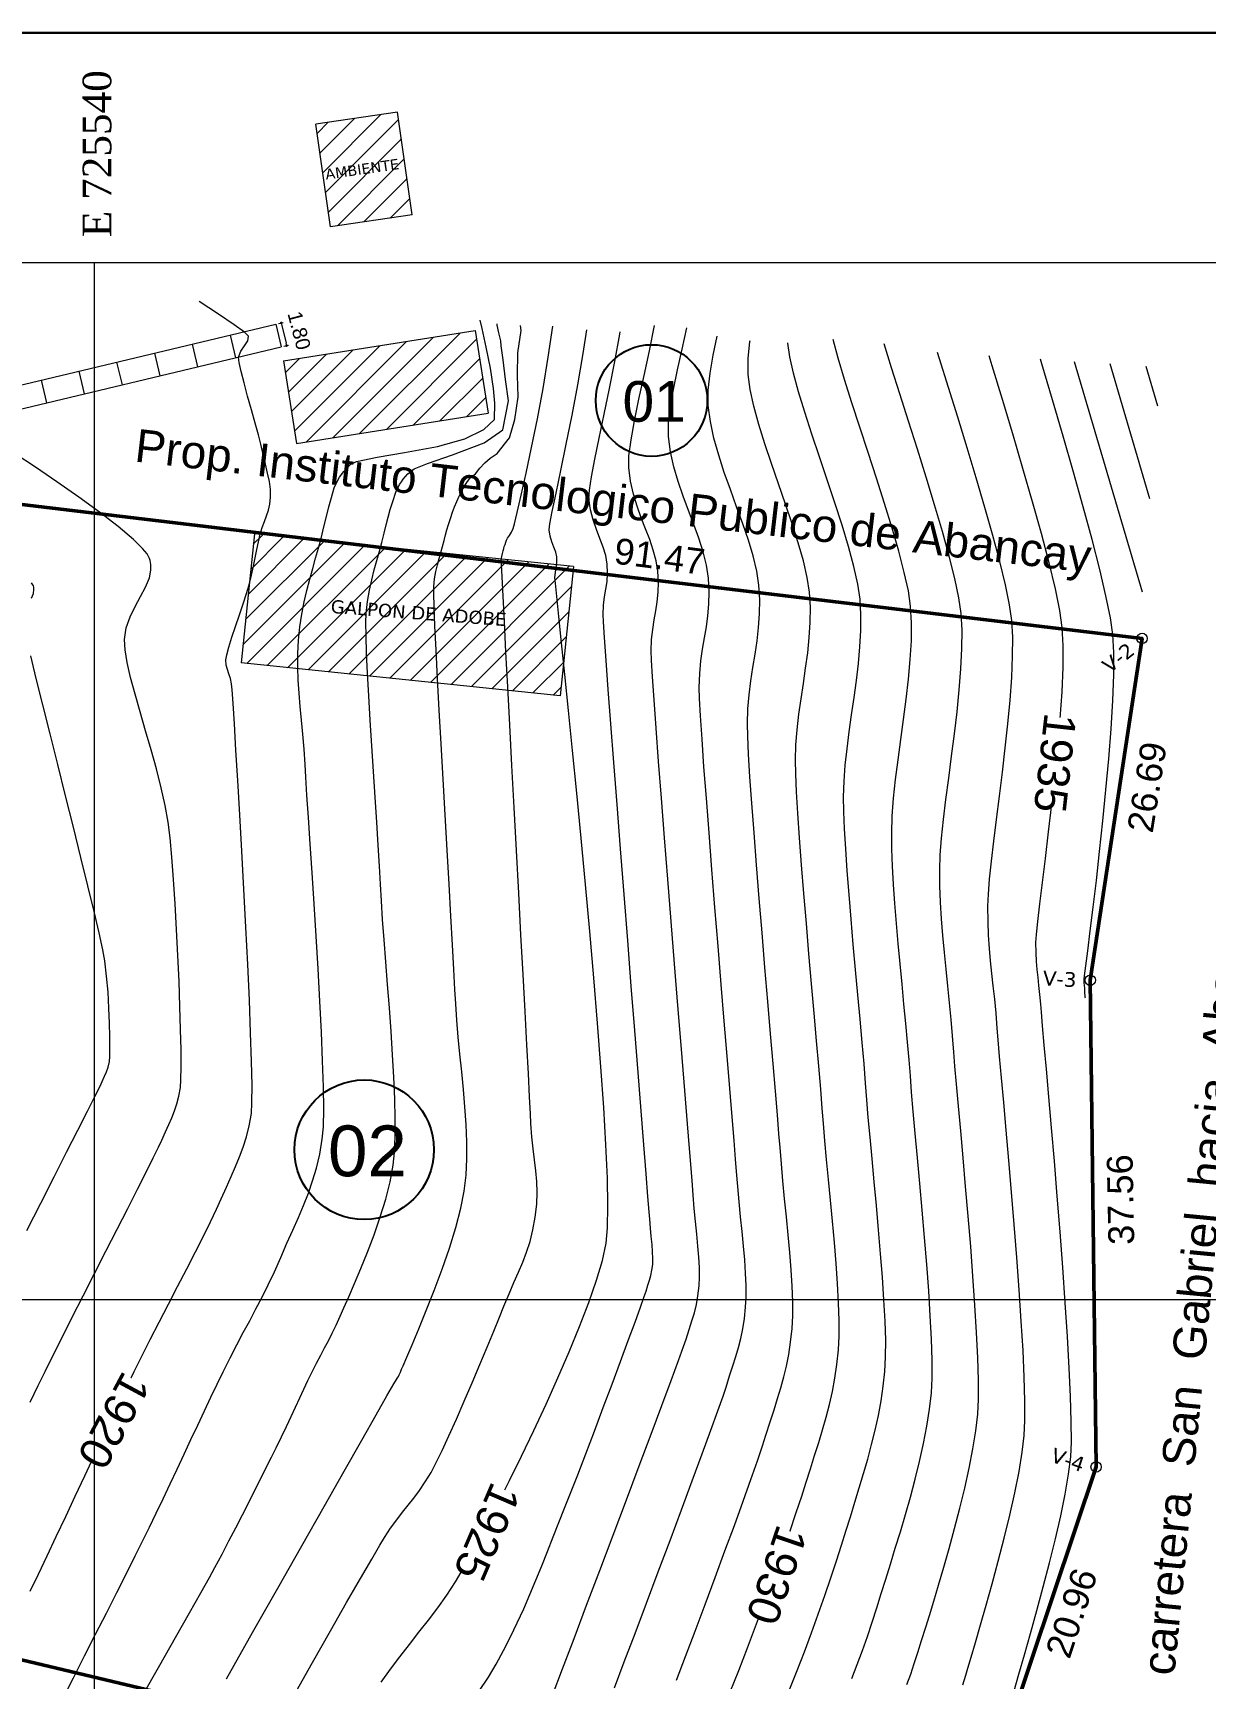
# Model space of a CAD drawing. Header units: metres. Extents: x 2572 to 5235, y 1556 to 2684.
# Drawn here: x 3818.3 to 3908.8, y 2282.8 to 2409.7 of the extents above; entities that cross this region are included whole.
import ezdxf

# ---------------------------------------------------------------- set-up
doc = ezdxf.new("R2010")
doc.units = ezdxf.units.M
for name, pattern in [('ACAD_ISO02W100', [15, 12, -3]), ('DASHDOT', [25.4, 12.7, -6.35, 0, -6.35]), ('HIDDEN2', [4.7625, 3.175, -1.5875])]:
    doc.linetypes.add(name, pattern=pattern)
for name, color, linetype, lineweight in [('0.09', 161, 'Continuous', 9), ('1-blanco', 7, 'Continuous', 25), ('A-ACOTACION', 7, 'Continuous', 9), ('ACERO LONG', 211, 'Continuous', 35), ('Calles_Proy(0.015)', 151, 'ACAD_ISO02W100', 15), ('Cimientos', 1, 'Continuous', 50), ('COORD', 7, 'Continuous', 0), ('Cota de Nivel', 7, 'Continuous', 0), ('EICers.Inodoros', 190, 'Continuous', 0), ('linea de piso', 140, 'Continuous', 13), ('lotes', 2, 'Continuous', 13), ('lotes-R', 7, 'Continuous', 0), ('Structural - Grid_Pen_No__15', 214, 'Continuous', 25), ('tuberia-agua', 132, 'DASHDOT', 25), ('vanos', 145, 'Continuous', 9)]:
    doc.layers.add(name, color=color, linetype=linetype, lineweight=lineweight)
doc.layers.add('2D Drafting - General_Pen_No__102', color=7, linetype='Continuous', lineweight=13, true_color=0xcccccc)
doc.layers.add('C-TOPO-MINR-N', color=7, linetype='Continuous', lineweight=0, true_color=0x346a34)
for name, color, linetype in [('graf-02', 4, 'Continuous'), ('GRILLA', 7, 'Continuous'), ('SOMBREADO', 7, 'Continuous')]:
    doc.layers.add(name, color=color, linetype=linetype)
doc.styles.add('2mm', font='verdana.ttf', dxfattribs={"height": 8})
doc.styles.add('L120', font='times.ttf', dxfattribs={"height": 3})
doc.styles.add('NUMERACION', font='verdana.ttf', dxfattribs={"height": 2.5})
doc.styles.get("Standard").update_dxf_attribs({"font": 'arial.ttf'})

# ---------------------------------------------------------------- blocks, each defined once
blk = doc.blocks.new('_Dot')
at = {"layer": 'graf-02', "color": 0, "lineweight": -2}
blk.add_line((-0.5, 0), (-1, 0), dxfattribs=at)
at = {"layer": 'graf-02', "color": 0, "const_width": 0.5}
blk.add_lwpolyline([(-0.25, 0, 1), (0.25, 0, 1)], format="xyb", close=True, dxfattribs=at)

msp = doc.modelspace()

# ---------------------------------------------------------------- hatches: boundary and pattern name
at = {"layer": '0.09', "lineweight": 0}
h = msp.add_hatch(dxfattribs=at)
h.set_pattern_fill('JIS_WOOD', color=256, scale=1.74)
h.set_pattern_definition([(45, (3840.1097, 2403.6114), (-0.87, 0.87), [])])
h.paths.add_polyline_path([(3840.11, 2402.693), (3841.262, 2394.776), (3847.571, 2395.695), (3846.419, 2403.611)])
h = msp.add_hatch(dxfattribs=at)
h.set_pattern_fill('JIS_WOOD', color=256, scale=1.74)
h.set_pattern_definition([(45, (-795334.9413, -8495488.7799), (-0.86999999854, 0.86999999854), [])])
h.paths.add_polyline_path([(3837.62, 2384.421), (3838.625, 2378.042), (3853.442, 2380.378), (3852.437, 2386.757)])
h = msp.add_hatch(dxfattribs=at)
h.set_pattern_fill('JIS_WOOD', color=256, scale=1.74)
h.set_pattern_definition([(45, (3834.3514, 2371.0731), (-0.87, 0.87), [])])
h.paths.add_polyline_path([(3834.351, 2361.111), (3858.995, 2358.582), (3860.017, 2368.544), (3835.374, 2371.073)])

# ---------------------------------------------------------------- linework, layer by layer
at = {"layer": '0.09', "lineweight": 0, "flags": 128}
for points, elevation in [([(3846.419, 2403.611), (3840.11, 2402.693)], 0.133), ([(3847.571, 2395.695), (3846.419, 2403.611)], 0.133), ([(3841.262, 2394.776), (3840.11, 2402.693)], 0.133), ([(3847.571, 2395.695), (3841.262, 2394.776)], 0.133), ([(3837.62, 2384.421), (3852.437, 2386.757)], 0.138), ([(3852.437, 2386.757), (3853.442, 2380.378)], 0.138), ([(3837.62, 2384.421), (3838.625, 2378.042)], 0.138), ([(3838.625, 2378.042), (3853.442, 2380.378)], 0.138), ([(3835.374, 2371.073), (3834.351, 2361.111)], -0.098), ([(3860.017, 2368.544), (3835.374, 2371.073)], -0.098), ([(3860.017, 2368.544), (3858.995, 2358.582)], -1920), ([(3858.995, 2358.582), (3834.351, 2361.111)], -0.098)]:
    msp.add_lwpolyline(points, dxfattribs=dict(at, elevation=elevation))
at = {"layer": '2D Drafting - General_Pen_No__102', "color": 8, "linetype": 'Continuous', "lineweight": 0, "elevation": -1920, "flags": 128}
for points in [[(3811.23, 2381.112), (3837.04, 2387.255)], [(3837.04, 2387.255), (3837.456, 2385.504)], [(3831.02, 2383.972), (3830.603, 2385.723)], [(3833.938, 2384.667), (3833.521, 2386.418)], [(3813.509, 2379.805), (3837.456, 2385.504)], [(3828.101, 2383.278), (3827.684, 2385.029)], [(3822.264, 2381.888), (3821.848, 2383.64)], [(3825.183, 2382.583), (3824.766, 2384.334)], [(3819.346, 2381.194), (3818.929, 2382.945)]]:
    msp.add_lwpolyline(points, dxfattribs=at)
at = {"layer": 'A-ACOTACION', "lineweight": 30, "flags": 128}
msp.add_lwpolyline([(3728.901, 2409.734), (4249.101, 2409.734), (4249.101, 2027.234), (3728.901, 2027.234), (3728.901, 2409.734)], dxfattribs=at)
at = {"layer": 'C-TOPO-MINR-N', "lineweight": 5, "elevation": 0.963, "flags": 128}
for points in [[(3913.024, 2391.982), (3753.024, 2391.982)], [(3753.024, 2311.982), (3913.024, 2311.982)]]:
    msp.add_lwpolyline(points, dxfattribs=at)
at = {"layer": 'Cimientos', "color": 1, "lineweight": 5}
for centre in [(3903.927, 2363.009, 1921.926), (3899.929, 2336.622, 1921.926), (3900.379, 2299.064, 0.963)]:
    msp.add_circle(centre, 0.4, dxfattribs=at)
at = {"layer": 'Cota de Nivel', "lineweight": 9}
for p, q in [((3837.234, 2387.302, 0.963), (3837.597, 2387.388, 0.963)), ((3837.651, 2385.551, 0.963), (3838.014, 2385.637, 0.963))]:
    msp.add_line(p, q, dxfattribs=at)
at = {"layer": 'EICers.Inodoros', "color": 1, "linetype": 'Continuous', "lineweight": 0, "flags": 128}
msp.add_lwpolyline([(3818.062, 2289.473), (3818.694, 2290.786), (3819.369, 2292.202), (3820.075, 2293.696), (3820.803, 2295.241), (3821.541, 2296.813), (3822.278, 2298.386), (3823.004, 2299.934), (3823.708, 2301.432), (3824.379, 2302.856), (3825.006, 2304.179), (3825.578, 2305.375), (3826.085, 2306.421), (3826.677, 2307.612), (3827.327, 2308.896), (3828.019, 2310.241), (3828.732, 2311.621), (3829.45, 2313.004), (3830.154, 2314.362), (3830.825, 2315.666), (3831.445, 2316.886), (3831.996, 2317.994), (3832.459, 2318.96), (3832.816, 2319.755), (3833.214, 2320.663), (3833.585, 2321.486), (3833.927, 2322.253), (3834.239, 2322.997), (3834.518, 2323.747), (3834.763, 2324.536), (3834.971, 2325.393), (3835.141, 2326.35), (3835.191, 2327.162), (3835.194, 2328.523), (3835.158, 2330.354), (3835.086, 2332.571), (3834.986, 2335.093), (3834.862, 2337.837), (3834.721, 2340.722), (3834.568, 2343.667), (3834.41, 2346.588), (3834.251, 2349.404), (3834.097, 2352.033), (3833.955, 2354.393), (3833.831, 2356.403), (3833.729, 2357.98), (3833.656, 2359.042), (3833.617, 2359.507), (3833.528, 2359.915), (3833.409, 2360.267), (3833.291, 2360.599), (3833.203, 2360.948), (3833.177, 2361.348), (3833.244, 2361.742), (3833.409, 2362.343), (3833.647, 2363.093), (3833.929, 2363.936), (3834.229, 2364.819), (3834.52, 2365.683), (3834.776, 2366.474), (3834.97, 2367.136), (3835.156, 2367.882), (3835.312, 2368.58), (3835.447, 2369.237), (3835.573, 2369.862), (3835.698, 2370.461), (3835.833, 2371.042), (3835.989, 2371.572), (3836.157, 2372.036), (3836.321, 2372.468), (3836.466, 2372.9), (3836.574, 2373.365), (3836.631, 2373.897), (3836.616, 2374.487), (3836.533, 2375.108), (3836.399, 2375.764), (3836.231, 2376.459), (3836.046, 2377.198), (3835.862, 2377.984), (3835.683, 2378.711), (3835.436, 2379.626), (3835.149, 2380.651), (3834.852, 2381.708), (3834.575, 2382.721), (3834.347, 2383.612), (3834.199, 2384.304), (3834.159, 2384.72), (3834.328, 2385.183), (3834.625, 2385.586), (3834.881, 2385.961), (3834.931, 2386.339), (3834.617, 2386.633), (3833.812, 2387.215), (3832.614, 2388.028), (3831.119, 2389.012)], dxfattribs=at)
for points, elevation in [([(3845.176, 2282.456), (3845.885, 2283.45), (3846.61, 2284.416), (3847.345, 2285.365), (3848.081, 2286.305), (3848.813, 2287.249), (3849.531, 2288.205), (3850.23, 2289.185), (3850.901, 2290.198), (3851.537, 2291.255), (3852.022, 2292.128), (3852.641, 2293.279), (3853.372, 2294.671), (3854.191, 2296.265), (3855.076, 2298.024), (3856.003, 2299.909), (3856.952, 2301.884), (3857.897, 2303.909), (3858.818, 2305.947), (3859.691, 2307.96), (3860.493, 2309.911), (3861.202, 2311.761), (3861.794, 2313.473), (3862.248, 2315.008), (3862.541, 2316.329), (3862.65, 2317.509), (3862.678, 2319.208), (3862.633, 2321.363), (3862.522, 2323.913), (3862.354, 2326.794), (3862.137, 2329.946), (3861.88, 2333.306), (3861.59, 2336.811), (3861.277, 2340.401), (3860.947, 2344.012), (3860.61, 2347.583), (3860.274, 2351.052), (3859.946, 2354.357), (3859.635, 2357.435), (3859.35, 2360.225), (3859.098, 2362.664), (3858.888, 2364.691), (3858.727, 2366.243), (3858.625, 2367.259), (3858.59, 2367.676), (3858.62, 2368.111), (3858.681, 2368.487), (3858.73, 2368.861), (3858.725, 2369.29), (3858.646, 2369.67), (3858.509, 2370.057), (3858.353, 2370.463), (3858.215, 2370.901), (3858.134, 2371.384), (3858.194, 2371.844), (3858.383, 2372.81), (3858.675, 2374.207), (3859.044, 2375.959), (3859.464, 2377.99), (3859.909, 2380.225), (3860.351, 2382.588), (3860.765, 2385.004), (3861.04, 2386.828)], 5), ([(3872.125, 2281.701), (3872.779, 2283.351), (3873.46, 2285.119), (3874.152, 2286.958), (3874.84, 2288.819), (3875.507, 2290.657), (3876.138, 2292.422), (3876.715, 2294.069), (3877.223, 2295.549), (3877.646, 2296.816), (3877.968, 2297.821), (3878.309, 2298.91), (3878.639, 2299.95), (3878.955, 2300.956), (3879.254, 2301.939), (3879.531, 2302.913), (3879.784, 2303.891), (3880.01, 2304.886), (3880.203, 2305.909), (3880.362, 2306.975), (3880.483, 2308.096), (3880.537, 2309.152), (3880.538, 2310.376), (3880.493, 2311.742), (3880.411, 2313.219), (3880.298, 2314.778), (3880.163, 2316.391), (3880.014, 2318.028), (3879.858, 2319.661), (3879.703, 2321.259), (3879.557, 2322.794), (3879.428, 2324.238), (3879.324, 2325.56), (3879.233, 2326.736), (3879.11, 2328.227), (3878.959, 2329.985), (3878.788, 2331.958), (3878.6, 2334.096), (3878.403, 2336.351), (3878.202, 2338.671), (3878.004, 2341.007), (3877.813, 2343.309), (3877.636, 2345.527), (3877.478, 2347.61), (3877.346, 2349.509), (3877.245, 2351.174), (3877.182, 2352.555), (3877.161, 2353.602), (3877.199, 2354.781), (3877.294, 2355.964), (3877.431, 2357.149), (3877.596, 2358.335), (3877.773, 2359.521), (3877.947, 2360.706), (3878.103, 2361.889), (3878.226, 2363.068), (3878.301, 2364.242), (3878.313, 2365.41), (3878.246, 2366.57), (3878.074, 2367.709), (3877.777, 2368.986), (3877.381, 2370.374), (3876.91, 2371.846), (3876.391, 2373.375), (3875.848, 2374.933), (3875.307, 2376.494), (3874.792, 2378.031), (3874.329, 2379.515), (3873.944, 2380.92), (3873.661, 2382.219), (3873.505, 2383.385), (3873.5, 2384.615), (3873.643, 2385.912), (3873.66, 2386.006)], 10)]:
    msp.add_lwpolyline(points, dxfattribs=dict(at, elevation=elevation))
at = {"layer": 'GRILLA', "color": 8}
for centre, radius in [((3866.045, 2381.365), 4.309), ((3843.857, 2323.546), 5.387)]:
    msp.add_circle(centre, radius, dxfattribs=at)
at = {"layer": 'linea de piso', "color": 4, "linetype": 'Continuous', "lineweight": 0}
msp.add_line((3837.498, 2387.159, 0.963), (3837.822, 2385.797, 0.963), dxfattribs=at)
at = {"layer": 'tuberia-agua', "linetype": 'Continuous', "lineweight": 0, "elevation": 15, "flags": 128}
msp.add_lwpolyline([(3894.048, 2281.782), (3894.417, 2283.076), (3894.845, 2284.569), (3895.313, 2286.218), (3895.804, 2287.98), (3896.301, 2289.811), (3896.785, 2291.67), (3897.241, 2293.511), (3897.649, 2295.292), (3897.993, 2296.971), (3898.255, 2298.503), (3898.418, 2299.845), (3898.469, 2301.011), (3898.462, 2302.581), (3898.405, 2304.497), (3898.303, 2306.701), (3898.164, 2309.133), (3897.995, 2311.735), (3897.802, 2314.448), (3897.593, 2317.214), (3897.375, 2319.973), (3897.153, 2322.667), (3896.935, 2325.238), (3896.729, 2327.625), (3896.54, 2329.772), (3896.376, 2331.618), (3896.243, 2333.105), (3896.149, 2334.175), (3896.1, 2334.769), (3896.036, 2335.531), (3895.966, 2336.212), (3895.896, 2336.842), (3895.832, 2337.455), (3895.779, 2338.086), (3895.744, 2338.765), (3895.733, 2339.528), (3895.772, 2340.151), (3895.877, 2341.169), (3896.036, 2342.526), (3896.236, 2344.165), (3896.466, 2346.032), (3896.712, 2348.071), (3896.961, 2350.224), (3897.203, 2352.438), (3897.422, 2354.656), (3897.609, 2356.822), (3897.749, 2358.88), (3897.83, 2360.775), (3897.841, 2362.45), (3897.767, 2363.851), (3897.576, 2365.151), (3897.228, 2366.834), (3896.746, 2368.836), (3896.153, 2371.094), (3895.473, 2373.547), (3894.728, 2376.13), (3893.943, 2378.782), (3893.139, 2381.44), (3892.342, 2384.041), (3892.106, 2384.804)], dxfattribs=at)
at = {"layer": 'vanos', "linetype": 'Continuous', "lineweight": 0, "flags": 128}
for points, elevation in [([(3820.561, 2281.159), (3821.406, 2282.804), (3822.262, 2284.478), (3823.114, 2286.151), (3823.947, 2287.792), (3824.743, 2289.368), (3825.489, 2290.85), (3826.169, 2292.206), (3826.766, 2293.404), (3827.266, 2294.414), (3827.797, 2295.501), (3828.333, 2296.617), (3828.872, 2297.752), (3829.411, 2298.896), (3829.947, 2300.042), (3830.478, 2301.179), (3831.001, 2302.298), (3831.513, 2303.39), (3832.011, 2304.445), (3832.493, 2305.454), (3832.956, 2306.409), (3833.497, 2307.491), (3834.018, 2308.494), (3834.522, 2309.44), (3835.014, 2310.353), (3835.496, 2311.257), (3835.973, 2312.173), (3836.448, 2313.125), (3836.925, 2314.136), (3837.408, 2315.229), (3837.886, 2316.325), (3838.342, 2317.344), (3838.772, 2318.311), (3839.174, 2319.249), (3839.543, 2320.183), (3839.876, 2321.136), (3840.17, 2322.132), (3840.42, 2323.195), (3840.622, 2324.35), (3840.701, 2325.303), (3840.727, 2326.671), (3840.707, 2328.391), (3840.648, 2330.399), (3840.556, 2332.63), (3840.438, 2335.022), (3840.301, 2337.511), (3840.151, 2340.033), (3839.994, 2342.524), (3839.838, 2344.921), (3839.689, 2347.16), (3839.553, 2349.178), (3839.438, 2350.91), (3839.349, 2352.294), (3839.293, 2353.264), (3839.219, 2354.468), (3839.125, 2355.61), (3839.022, 2356.702), (3838.92, 2357.755), (3838.83, 2358.782), (3838.761, 2359.795), (3838.724, 2360.806), (3838.729, 2361.827), (3838.787, 2362.87), (3838.897, 2363.902), (3839.047, 2364.883), (3839.229, 2365.819), (3839.434, 2366.714), (3839.655, 2367.571), (3839.882, 2368.397), (3840.108, 2369.195), (3840.325, 2369.969), (3840.523, 2370.724), (3840.746, 2371.624), (3840.944, 2372.427), (3841.132, 2373.171), (3841.325, 2373.892), (3841.537, 2374.629), (3841.845, 2375.262), (3841.959, 2375.454), (3842.277, 2375.89), (3842.827, 2376.449), (3843.254, 2376.663), (3844.859, 2376.99), (3846.966, 2377.345), (3849.529, 2377.828), (3851.622, 2378.409), (3853.103, 2379.117), (3853.915, 2379.889), (3853.938, 2381.159), (3853.831, 2382.291), (3853.602, 2383.854), (3853.285, 2385.477), (3852.964, 2386.91), (3852.815, 2387.57)], 1), ([(3826.706, 2281.385), (3828.063, 2283.763), (3829.292, 2285.917), (3830.363, 2287.798), (3831.246, 2289.357), (3831.912, 2290.543), (3832.333, 2291.308), (3832.876, 2292.332), (3833.413, 2293.354), (3833.938, 2294.366), (3834.45, 2295.361), (3834.944, 2296.331), (3835.419, 2297.269), (3835.87, 2298.166), (3836.294, 2299.016), (3836.688, 2299.81), (3837.049, 2300.541), (3837.462, 2301.389), (3837.846, 2302.193), (3838.207, 2302.958), (3838.549, 2303.691), (3838.877, 2304.396), (3839.196, 2305.078), (3839.511, 2305.744), (3839.826, 2306.397), (3840.174, 2307.088), (3840.496, 2307.698), (3840.8, 2308.262), (3841.095, 2308.811), (3841.387, 2309.379), (3841.687, 2309.998), (3842, 2310.703), (3842.282, 2311.349), (3842.659, 2312.201), (3843.105, 2313.225), (3843.597, 2314.388), (3844.109, 2315.654), (3844.616, 2316.99), (3845.094, 2318.362), (3845.518, 2319.735), (3845.863, 2321.076), (3846.104, 2322.349), (3846.205, 2323.344), (3846.253, 2324.552), (3846.256, 2325.941), (3846.218, 2327.479), (3846.148, 2329.135), (3846.051, 2330.876), (3845.934, 2332.67), (3845.804, 2334.486), (3845.667, 2336.29), (3845.529, 2338.052), (3845.398, 2339.74), (3845.28, 2341.32), (3845.181, 2342.762), (3845.108, 2344.033), (3845.033, 2345.428), (3844.937, 2347.045), (3844.825, 2348.835), (3844.703, 2350.745), (3844.575, 2352.725), (3844.448, 2354.724), (3844.326, 2356.691), (3844.215, 2358.573), (3844.12, 2360.321), (3844.046, 2361.883), (3843.998, 2363.207), (3843.983, 2364.243), (3844.005, 2364.94), (3844.109, 2365.856), (3844.256, 2366.717), (3844.434, 2367.527), (3844.631, 2368.295), (3844.835, 2369.026), (3845.033, 2369.728), (3845.213, 2370.406), (3845.392, 2371.129), (3845.55, 2371.767), (3845.703, 2372.36), (3845.867, 2372.95), (3846.06, 2373.577), (3846.296, 2374.282), (3846.571, 2374.89), (3846.726, 2375.085), (3846.875, 2375.299), (3847.226, 2375.712), (3847.712, 2376.096), (3848.749, 2376.506), (3850.672, 2377.171), (3853.112, 2378.088), (3854.551, 2379.11), (3855.001, 2381.339), (3854.776, 2382.977), (3854.583, 2384.495), (3854.441, 2385.578), (3854.403, 2385.98), (3854.259, 2386.582), (3854.122, 2387.187), (3854.114, 2387.28)], 2), ([(3833.233, 2282.724), (3835.242, 2286.279), (3837.19, 2289.72), (3839.041, 2292.987), (3840.76, 2296.017), (3842.312, 2298.751), (3843.663, 2301.126), (3844.775, 2303.082), (3845.616, 2304.558), (3846.149, 2305.492), (3846.338, 2305.825), (3846.419, 2305.934), (3846.497, 2306.046), (3846.56, 2306.175), (3846.65, 2306.379), (3846.745, 2306.61), (3846.863, 2306.882), (3847.146, 2307.531), (3847.561, 2308.498), (3848.074, 2309.721), (3848.652, 2311.139), (3849.26, 2312.692), (3849.865, 2314.319), (3850.434, 2315.959), (3850.933, 2317.551), (3851.328, 2319.034), (3851.586, 2320.348), (3851.723, 2321.581), (3851.785, 2322.856), (3851.784, 2324.165), (3851.732, 2325.499), (3851.64, 2326.849), (3851.521, 2328.207), (3851.386, 2329.563), (3851.246, 2330.91), (3851.115, 2332.237), (3851.003, 2333.538), (3850.922, 2334.802), (3850.864, 2335.901), (3850.78, 2337.444), (3850.672, 2339.361), (3850.547, 2341.583), (3850.407, 2344.042), (3850.258, 2346.668), (3850.104, 2349.394), (3849.949, 2352.149), (3849.798, 2354.865), (3849.656, 2357.474), (3849.526, 2359.907), (3849.413, 2362.093), (3849.322, 2363.966), (3849.257, 2365.455), (3849.222, 2366.493), (3849.223, 2367.009), (3849.294, 2367.608), (3849.396, 2368.165), (3849.519, 2368.686), (3849.652, 2369.175), (3849.784, 2369.641), (3849.903, 2370.087), (3850.023, 2370.57), (3850.127, 2370.989), (3850.233, 2371.386), (3850.357, 2371.8), (3850.513, 2372.27), (3850.682, 2372.744), (3850.842, 2373.163), (3851.01, 2373.565), (3851.2, 2373.982), (3851.428, 2374.451), (3851.684, 2374.89), (3852.008, 2375.366), (3852.446, 2375.706), (3852.782, 2376.153), (3853.169, 2376.556), (3853.589, 2376.917), (3854.133, 2377.27), (3855.072, 2378.485), (3855.501, 2379.891), (3855.745, 2381.661), (3855.682, 2383.289), (3855.732, 2385.057), (3855.972, 2386.77), (3855.93, 2387.162)], 3), ([(3838.374, 2281.339), (3839.87, 2283.978), (3841.257, 2286.417), (3842.501, 2288.598), (3843.571, 2290.466), (3844.435, 2291.963), (3845.06, 2293.035), (3845.415, 2293.624), (3845.9, 2294.35), (3846.365, 2294.988), (3846.815, 2295.566), (3847.256, 2296.117), (3847.691, 2296.67), (3848.127, 2297.257), (3848.567, 2297.906), (3849.017, 2298.65), (3849.398, 2299.369), (3849.865, 2300.329), (3850.398, 2301.478), (3850.977, 2302.767), (3851.582, 2304.146), (3852.193, 2305.564), (3852.791, 2306.97), (3853.355, 2308.316), (3853.866, 2309.55), (3854.304, 2310.622), (3854.648, 2311.482), (3855.042, 2312.438), (3855.419, 2313.301), (3855.774, 2314.103), (3856.103, 2314.876), (3856.402, 2315.655), (3856.665, 2316.471), (3856.889, 2317.358), (3857.068, 2318.348), (3857.178, 2319.345), (3857.211, 2320.254), (3857.182, 2321.105), (3857.11, 2321.929), (3857.013, 2322.757), (3856.906, 2323.619), (3856.808, 2324.547), (3856.736, 2325.571), (3856.697, 2326.327), (3856.628, 2327.637), (3856.533, 2329.434), (3856.415, 2331.651), (3856.278, 2334.219), (3856.126, 2337.07), (3855.962, 2340.137), (3855.79, 2343.352), (3855.615, 2346.646), (3855.438, 2349.953), (3855.265, 2353.205), (3855.099, 2356.333), (3854.943, 2359.27), (3854.802, 2361.948), (3854.679, 2364.299), (3854.578, 2366.256), (3854.502, 2367.75), (3854.455, 2368.713), (3854.441, 2369.079), (3854.48, 2369.338), (3854.537, 2369.565), (3854.593, 2369.769), (3854.636, 2369.941), (3854.676, 2370.09), (3854.73, 2370.259), (3854.792, 2370.428), (3854.855, 2370.579), (3854.935, 2370.747), (3855.065, 2370.953), (3855.228, 2371.196), (3855.366, 2371.486), (3855.458, 2371.842), (3855.672, 2372.722), (3855.981, 2374.049), (3856.36, 2375.747), (3856.784, 2377.739), (3857.227, 2379.948), (3857.664, 2382.298), (3858.069, 2384.712), (3858.416, 2387.113)], 4), ([(3858.378, 2281.38), (3859.172, 2283.477), (3860.067, 2285.841), (3861.034, 2288.399), (3862.047, 2291.079), (3863.078, 2293.811), (3864.1, 2296.523), (3865.086, 2299.143), (3866.008, 2301.6), (3866.84, 2303.822), (3867.554, 2305.739), (3868.122, 2307.277), (3868.519, 2308.367), (3868.715, 2308.936), (3868.953, 2309.685), (3869.166, 2310.348), (3869.351, 2310.972), (3869.507, 2311.599), (3869.631, 2312.276), (3869.722, 2313.047), (3869.752, 2313.711), (3869.739, 2314.449), (3869.691, 2315.254), (3869.619, 2316.118), (3869.531, 2317.036), (3869.435, 2317.999), (3869.341, 2319.001), (3869.258, 2320.034), (3869.199, 2320.802), (3869.094, 2322.129), (3868.948, 2323.945), (3868.767, 2326.178), (3868.558, 2328.76), (3868.327, 2331.62), (3868.08, 2334.687), (3867.822, 2337.892), (3867.56, 2341.164), (3867.3, 2344.433), (3867.048, 2347.629), (3866.81, 2350.681), (3866.592, 2353.519), (3866.401, 2356.074), (3866.242, 2358.274), (3866.121, 2360.049), (3866.044, 2361.33), (3866.018, 2362.046), (3866.052, 2362.918), (3866.135, 2363.706), (3866.246, 2364.438), (3866.366, 2365.14), (3866.474, 2365.841), (3866.552, 2366.566), (3866.578, 2367.345), (3866.533, 2368.202), (3866.403, 2369.006), (3866.184, 2369.812), (3865.902, 2370.627), (3865.581, 2371.459), (3865.247, 2372.319), (3864.925, 2373.212), (3864.64, 2374.149), (3864.418, 2375.137), (3864.283, 2376.184), (3864.304, 2377.102), (3864.463, 2378.326), (3864.731, 2379.801), (3865.076, 2381.475), (3865.47, 2383.295), (3865.883, 2385.206), (3866.284, 2387.155)], 7), ([(3863.179, 2282.027), (3863.943, 2284.021), (3864.778, 2286.219), (3865.662, 2288.556), (3866.569, 2290.967), (3867.476, 2293.389), (3868.358, 2295.756), (3869.193, 2298.005), (3869.955, 2300.072), (3870.621, 2301.893), (3871.166, 2303.402), (3871.567, 2304.536), (3871.8, 2305.231), (3872.07, 2306.088), (3872.32, 2306.864), (3872.548, 2307.586), (3872.753, 2308.284), (3872.933, 2308.986), (3873.086, 2309.72), (3873.212, 2310.514), (3873.309, 2311.397), (3873.35, 2312.192), (3873.347, 2313.073), (3873.307, 2314.029), (3873.238, 2315.047), (3873.147, 2316.118), (3873.041, 2317.231), (3872.927, 2318.374), (3872.813, 2319.537), (3872.706, 2320.708), (3872.613, 2321.876), (3872.541, 2322.822), (3872.426, 2324.248), (3872.275, 2326.089), (3872.093, 2328.281), (3871.888, 2330.758), (3871.664, 2333.456), (3871.428, 2336.311), (3871.186, 2339.258), (3870.944, 2342.231), (3870.708, 2345.167), (3870.484, 2348.001), (3870.278, 2350.668), (3870.096, 2353.103), (3869.945, 2355.241), (3869.83, 2357.019), (3869.757, 2358.37), (3869.733, 2359.231), (3869.77, 2360.299), (3869.863, 2361.272), (3869.991, 2362.178), (3870.136, 2363.042), (3870.278, 2363.891), (3870.398, 2364.751), (3870.478, 2365.648), (3870.497, 2366.609), (3870.438, 2367.658), (3870.282, 2368.662), (3870.024, 2369.686), (3869.689, 2370.731), (3869.303, 2371.796), (3868.892, 2372.881), (3868.481, 2373.984), (3868.096, 2375.107), (3867.763, 2376.248), (3867.508, 2377.407), (3867.357, 2378.584), (3867.361, 2379.608), (3867.496, 2380.831), (3867.733, 2382.215), (3868.045, 2383.724), (3868.403, 2385.321), (3868.779, 2386.969)], 8), ([(3852.708, 2281.74), (3853.448, 2282.856), (3854.057, 2283.859), (3854.625, 2284.895), (3855.164, 2285.952), (3855.679, 2287.025), (3856.173, 2288.114), (3856.649, 2289.213), (3857.11, 2290.321), (3857.561, 2291.434), (3858.005, 2292.548), (3858.445, 2293.662), (3858.886, 2294.772), (3859.329, 2295.874), (3859.793, 2297.034), (3860.348, 2298.457), (3860.97, 2300.078), (3861.636, 2301.83), (3862.321, 2303.647), (3863.001, 2305.464), (3863.652, 2307.213), (3864.251, 2308.829), (3864.772, 2310.246), (3865.192, 2311.398), (3865.486, 2312.218), (3865.631, 2312.64), (3865.772, 2313.084), (3865.895, 2313.473), (3865.998, 2313.846), (3866.078, 2314.241), (3866.135, 2314.697), (3866.15, 2315.148), (3866.129, 2315.663), (3866.083, 2316.234), (3866.023, 2316.851), (3865.96, 2317.507), (3865.903, 2318.193), (3865.86, 2318.752), (3865.766, 2319.942), (3865.628, 2321.687), (3865.451, 2323.914), (3865.242, 2326.548), (3865.007, 2329.516), (3864.752, 2332.745), (3864.482, 2336.159), (3864.204, 2339.686), (3863.924, 2343.251), (3863.648, 2346.78), (3863.381, 2350.199), (3863.131, 2353.436), (3862.903, 2356.414), (3862.703, 2359.062), (3862.537, 2361.304), (3862.411, 2363.068), (3862.331, 2364.278), (3862.304, 2364.861), (3862.34, 2365.582), (3862.423, 2366.219), (3862.523, 2366.814), (3862.611, 2367.406), (3862.656, 2368.037), (3862.629, 2368.746), (3862.512, 2369.399), (3862.311, 2370.055), (3862.058, 2370.726), (3861.787, 2371.423), (3861.533, 2372.158), (3861.329, 2372.941), (3861.208, 2373.784), (3861.246, 2374.435), (3861.408, 2375.472), (3861.671, 2376.836), (3862.008, 2378.468), (3862.396, 2380.309), (3862.808, 2382.3), (3863.22, 2384.382), (3863.606, 2386.495), (3863.633, 2386.659)], 6), ([(3867.961, 2282.607), (3868.668, 2284.439), (3869.417, 2286.405), (3870.187, 2288.452), (3870.96, 2290.528), (3871.718, 2292.581), (3872.441, 2294.561), (3873.111, 2296.414), (3873.709, 2298.089), (3874.216, 2299.534), (3874.614, 2300.697), (3874.884, 2301.526), (3875.206, 2302.548), (3875.506, 2303.48), (3875.784, 2304.351), (3876.038, 2305.185), (3876.266, 2306.01), (3876.467, 2306.852), (3876.64, 2307.738), (3876.783, 2308.694), (3876.896, 2309.746), (3876.947, 2310.721), (3876.947, 2311.817), (3876.904, 2313.011), (3876.826, 2314.286), (3876.721, 2315.619), (3876.597, 2316.991), (3876.462, 2318.381), (3876.324, 2319.769), (3876.19, 2321.135), (3876.069, 2322.458), (3875.968, 2323.718), (3875.887, 2324.78), (3875.767, 2326.248), (3875.615, 2328.063), (3875.437, 2330.165), (3875.239, 2332.497), (3875.026, 2334.999), (3874.805, 2337.612), (3874.582, 2340.277), (3874.363, 2342.936), (3874.154, 2345.529), (3873.961, 2347.998), (3873.79, 2350.284), (3873.647, 2352.327), (3873.538, 2354.07), (3873.47, 2355.453), (3873.447, 2356.417), (3873.485, 2357.564), (3873.58, 2358.664), (3873.716, 2359.728), (3873.874, 2360.766), (3874.038, 2361.791), (3874.19, 2362.814), (3874.314, 2363.846), (3874.392, 2364.899), (3874.407, 2365.985), (3874.342, 2367.114), (3874.175, 2368.205), (3873.894, 2369.368), (3873.523, 2370.591), (3873.089, 2371.86), (3872.618, 2373.163), (3872.134, 2374.488), (3871.664, 2375.821), (3871.233, 2377.15), (3870.866, 2378.462), (3870.59, 2379.745), (3870.431, 2380.985), (3870.426, 2382.168), (3870.562, 2383.475), (3870.805, 2384.874), (3871.122, 2386.338)], 9), ([(3876.738, 2281.95), (3877.299, 2283.353), (3877.854, 2284.796), (3878.396, 2286.258), (3878.92, 2287.714), (3879.419, 2289.142), (3879.888, 2290.519), (3880.321, 2291.823), (3880.711, 2293.029), (3881.052, 2294.116), (3881.398, 2295.228), (3881.746, 2296.338), (3882.089, 2297.449), (3882.423, 2298.56), (3882.743, 2299.674), (3883.044, 2300.79), (3883.319, 2301.91), (3883.565, 2303.035), (3883.775, 2304.165), (3883.945, 2305.302), (3884.07, 2306.446), (3884.125, 2307.537), (3884.126, 2308.843), (3884.08, 2310.329), (3883.995, 2311.961), (3883.879, 2313.703), (3883.737, 2315.52), (3883.578, 2317.377), (3883.41, 2319.239), (3883.239, 2321.072), (3883.073, 2322.839), (3882.92, 2324.507), (3882.786, 2326.039), (3882.679, 2327.401), (3882.58, 2328.689), (3882.454, 2330.179), (3882.308, 2331.833), (3882.147, 2333.618), (3881.975, 2335.497), (3881.799, 2337.436), (3881.624, 2339.397), (3881.455, 2341.346), (3881.298, 2343.247), (3881.158, 2345.065), (3881.04, 2346.763), (3880.95, 2348.307), (3880.893, 2349.66), (3880.876, 2350.787), (3880.912, 2351.982), (3881.006, 2353.221), (3881.143, 2354.495), (3881.311, 2355.795), (3881.496, 2357.113), (3881.684, 2358.437), (3881.863, 2359.76), (3882.019, 2361.072), (3882.139, 2362.364), (3882.21, 2363.626), (3882.218, 2364.85), (3882.15, 2366.026), (3881.975, 2367.198), (3881.668, 2368.565), (3881.254, 2370.091), (3880.757, 2371.738), (3880.202, 2373.467), (3879.613, 2375.243), (3879.015, 2377.026), (3878.43, 2378.78), (3877.885, 2380.466), (3877.403, 2382.047), (3877.008, 2383.486), (3876.725, 2384.744), (3876.579, 2385.785), (3876.579, 2385.816)], 11), ([(3881.523, 2282.734), (3881.935, 2283.813), (3882.331, 2284.899), (3882.711, 2285.991), (3883.08, 2287.089), (3883.439, 2288.192), (3883.79, 2289.3), (3884.136, 2290.411), (3884.494, 2291.564), (3884.872, 2292.787), (3885.261, 2294.066), (3885.652, 2295.39), (3886.035, 2296.745), (3886.402, 2298.117), (3886.743, 2299.495), (3887.048, 2300.865), (3887.308, 2302.213), (3887.514, 2303.528), (3887.657, 2304.796), (3887.712, 2305.919), (3887.711, 2307.309), (3887.663, 2308.925), (3887.573, 2310.723), (3887.451, 2312.66), (3887.302, 2314.693), (3887.134, 2316.779), (3886.954, 2318.875), (3886.769, 2320.937), (3886.588, 2322.923), (3886.416, 2324.79), (3886.262, 2326.494), (3886.132, 2327.993), (3886.034, 2329.243), (3885.936, 2330.497), (3885.818, 2331.85), (3885.684, 2333.284), (3885.54, 2334.781), (3885.39, 2336.321), (3885.24, 2337.887), (3885.094, 2339.458), (3884.958, 2341.017), (3884.836, 2342.546), (3884.733, 2344.024), (3884.654, 2345.433), (3884.605, 2346.756), (3884.59, 2347.972), (3884.631, 2349.276), (3884.737, 2350.668), (3884.892, 2352.131), (3885.082, 2353.645), (3885.291, 2355.195), (3885.506, 2356.76), (3885.71, 2358.323), (3885.889, 2359.867), (3886.028, 2361.373), (3886.111, 2362.823), (3886.125, 2364.199), (3886.055, 2365.482), (3885.878, 2366.673), (3885.565, 2368.104), (3885.141, 2369.732), (3884.626, 2371.514), (3884.046, 2373.405), (3883.423, 2375.363), (3882.779, 2377.343), (3882.139, 2379.303), (3881.524, 2381.198), (3880.959, 2382.986), (3880.466, 2384.622), (3880.069, 2386.063)], 12), ([(3885.772, 2282.266), (3886.061, 2283.068), (3886.338, 2283.889), (3886.615, 2284.753), (3886.905, 2285.685), (3887.221, 2286.707), (3887.501, 2287.615), (3887.835, 2288.707), (3888.21, 2289.952), (3888.613, 2291.322), (3889.029, 2292.785), (3889.447, 2294.313), (3889.853, 2295.875), (3890.234, 2297.44), (3890.577, 2298.98), (3890.868, 2300.464), (3891.095, 2301.863), (3891.244, 2303.146), (3891.298, 2304.292), (3891.296, 2305.756), (3891.245, 2307.486), (3891.151, 2309.434), (3891.023, 2311.55), (3890.867, 2313.785), (3890.69, 2316.089), (3890.5, 2318.413), (3890.303, 2320.708), (3890.108, 2322.923), (3889.92, 2325.01), (3889.747, 2326.919), (3889.596, 2328.601), (3889.474, 2330.006), (3889.389, 2331.085), (3889.291, 2332.325), (3889.176, 2333.589), (3889.049, 2334.871), (3888.917, 2336.166), (3888.785, 2337.469), (3888.658, 2338.775), (3888.542, 2340.078), (3888.444, 2341.373), (3888.367, 2342.655), (3888.319, 2343.918), (3888.304, 2345.157), (3888.343, 2346.288), (3888.445, 2347.588), (3888.596, 2349.029), (3888.783, 2350.582), (3888.994, 2352.218), (3889.215, 2353.911), (3889.434, 2355.631), (3889.636, 2357.35), (3889.811, 2359.039), (3889.943, 2360.671), (3890.02, 2362.217), (3890.03, 2363.649), (3889.959, 2364.938), (3889.782, 2366.144), (3889.466, 2367.632), (3889.034, 2369.355), (3888.507, 2371.264), (3887.907, 2373.309), (3887.256, 2375.443), (3886.577, 2377.617), (3885.89, 2379.781), (3885.218, 2381.888), (3884.583, 2383.888), (3884.007, 2385.733)], 13), ([(3890.075, 2282.258), (3890.305, 2283.002), (3890.471, 2283.544), (3890.73, 2284.4), (3891.064, 2285.524), (3891.457, 2286.872), (3891.892, 2288.396), (3892.351, 2290.053), (3892.819, 2291.795), (3893.276, 2293.577), (3893.708, 2295.354), (3894.096, 2297.08), (3894.424, 2298.71), (3894.675, 2300.197), (3894.831, 2301.495), (3894.885, 2302.658), (3894.881, 2304.175), (3894.828, 2305.995), (3894.732, 2308.064), (3894.599, 2310.329), (3894.438, 2312.736), (3894.254, 2315.233), (3894.055, 2317.765), (3893.848, 2320.28), (3893.639, 2322.725), (3893.436, 2325.045), (3893.245, 2327.189), (3893.074, 2329.102), (3892.928, 2330.732), (3892.816, 2332.024), (3892.745, 2332.927), (3892.65, 2334.097), (3892.545, 2335.175), (3892.436, 2336.186), (3892.329, 2337.157), (3892.229, 2338.114), (3892.143, 2339.085), (3892.075, 2340.096), (3892.032, 2341.173), (3892.018, 2342.342), (3892.055, 2343.265), (3892.152, 2344.431), (3892.298, 2345.807), (3892.482, 2347.355), (3892.692, 2349.039), (3892.917, 2350.824), (3893.144, 2352.673), (3893.364, 2354.551), (3893.563, 2356.421), (3893.732, 2358.248), (3893.857, 2359.994), (3893.929, 2361.625), (3893.934, 2363.104), (3893.863, 2364.395), (3893.687, 2365.607), (3893.37, 2367.135), (3892.934, 2368.929), (3892.399, 2370.936), (3891.786, 2373.106), (3891.116, 2375.386), (3890.409, 2377.726), (3889.686, 2380.075), (3888.967, 2382.379), (3888.274, 2384.59), (3888.125, 2385.063)], 14), ([(3899.546, 2335.245), (3899.543, 2335.291), (3899.534, 2335.416), (3899.518, 2335.658), (3899.494, 2336.025), (3899.467, 2336.43), (3899.455, 2336.61), (3899.451, 2336.662), (3899.447, 2336.713), (3899.483, 2336.978), (3899.582, 2337.728), (3899.734, 2338.901), (3899.928, 2340.433), (3900.153, 2342.264), (3900.398, 2344.331), (3900.651, 2346.571), (3900.903, 2348.924), (3901.14, 2351.326), (3901.354, 2353.716), (3901.532, 2356.031), (3901.664, 2358.21), (3901.739, 2360.191), (3901.745, 2361.91), (3901.672, 2363.307), (3901.484, 2364.599), (3901.139, 2366.293), (3900.661, 2368.327), (3900.07, 2370.638), (3899.387, 2373.165), (3898.635, 2375.845), (3897.835, 2378.617), (3897.009, 2381.42), (3896.178, 2384.191), (3896.07, 2384.545)], 16), ([(3898.688, 2384.375), (3903.926, 2366.611)], 17), ([(3904.525, 2373.78), (3901.454, 2384.194)], 18), ([(3904.219, 2384.014), (3905.123, 2380.948)], 19), ([(3818.073, 2304.063), (3818.691, 2305.353), (3819.214, 2306.433), (3819.819, 2307.655), (3820.527, 2309.067), (3821.316, 2310.625), (3822.159, 2312.283), (3823.034, 2313.996), (3823.915, 2315.719), (3824.779, 2317.407), (3825.6, 2319.015), (3826.355, 2320.498), (3827.02, 2321.811), (3827.569, 2322.91), (3827.979, 2323.748), (3828.225, 2324.28), (3828.504, 2324.916), (3828.761, 2325.487), (3828.995, 2326.02), (3829.203, 2326.544), (3829.385, 2327.088), (3829.537, 2327.681), (3829.659, 2328.351), (3829.702, 2328.951), (3829.719, 2329.937), (3829.711, 2331.249), (3829.681, 2332.826), (3829.63, 2334.605), (3829.561, 2336.526), (3829.475, 2338.528), (3829.374, 2340.549), (3829.261, 2342.53), (3829.137, 2344.407), (3829.003, 2346.121), (3828.863, 2347.61), (3828.718, 2348.814), (3828.495, 2350.101), (3828.185, 2351.484), (3827.814, 2352.931), (3827.403, 2354.409), (3826.975, 2355.886), (3826.554, 2357.33), (3826.162, 2358.708), (3825.822, 2359.989), (3825.557, 2361.141), (3825.39, 2362.13), (3825.345, 2362.925), (3825.479, 2363.833), (3825.775, 2364.678), (3826.168, 2365.474), (3826.591, 2366.232), (3826.98, 2366.968), (3827.268, 2367.694), (3827.382, 2368.278), (3827.378, 2368.721), (3827.324, 2369.021), (3827.28, 2369.173), (3827.237, 2369.279), (3827.091, 2369.522), (3826.733, 2369.955), (3826.029, 2370.641), (3824.845, 2371.639), (3823.409, 2372.746), (3821.808, 2373.912), (3820.132, 2375.085), (3818.469, 2376.217), (3816.91, 2377.256)], -1), ([(3818.155, 2366.101), (3818.309, 2366.483), (3818.353, 2366.771), (3818.334, 2366.967), (3818.307, 2367.066), (3818.279, 2367.133), (3818.173, 2367.288)], -2), ([(3817.814, 2317.321), (3818.882, 2319.423), (3819.913, 2321.451), (3820.877, 2323.348), (3821.744, 2325.054), (3822.484, 2326.511), (3823.065, 2327.661), (3823.458, 2328.446), (3823.633, 2328.806), (3823.813, 2329.212), (3823.966, 2329.566), (3824.089, 2329.926), (3824.177, 2330.352), (3824.207, 2330.742), (3824.222, 2331.403), (3824.219, 2332.281), (3824.196, 2333.326), (3824.148, 2334.484), (3824.072, 2335.703), (3823.963, 2336.933), (3823.82, 2338.12), (3823.664, 2338.977), (3823.382, 2340.275), (3822.995, 2341.941), (3822.522, 2343.904), (3821.985, 2346.092), (3821.403, 2348.432), (3820.797, 2350.854), (3820.187, 2353.284), (3819.594, 2355.651), (3819.037, 2357.884), (3818.537, 2359.909), (3818.115, 2361.655)], -2)]:
    msp.add_lwpolyline(points, dxfattribs=dict(at, elevation=elevation))

# ---------------------------------------------------------------- block references
at = {"layer": 'Cota de Nivel', "lineweight": 9, "xscale": 0.2, "yscale": 0.2, "zscale": 0.2}
for p, rotation in [((3837.452, 2387.353, 0.963), 103.3880520702983), ((3837.868, 2385.602, 0.963), 283.3880520702983)]:
    msp.add_blockref('_Dot', p, dxfattribs=dict(at, rotation=rotation))

# ---------------------------------------------------------------- texts
at = {"char_height": 2.53757, "width": 78.67405, "attachment_point": 1, "style": '2mm'}
for s, insert, rotation in [('{\\fArial|b0|i0|c0|p34; Prop. Instituto Tecnologico Publico de Abancay }', (3825.37, 2379.301, -1229.99), 353.3518), ('{\\fArial|b0|i0|c0|p34; carretera  San  Gabriel  hacia  Abancay}', (3903.791, 2282.17, -1920), 84.48842), ('{\\fArial|b0|i0|c0|p34; Prop. Instituto Tecnologico Publico de Abancay }', (3785.696, 2285.822, -1727.904), 346.93998)]:
    msp.add_mtext(s, dxfattribs=dict(at, insert=insert, rotation=rotation))
at = {"layer": '1-blanco', "linetype": 'Continuous', "lineweight": 9, "insert": (3823.234, 2400.413, 0.963), "char_height": 2.20999, "attachment_point": 5, "rotation": 90, "style": 'L120'}
msp.add_mtext('\\A1;E 725540', dxfattribs=at)
at = {"layer": 'ACERO LONG', "color": 0, "linetype": 'Continuous', "lineweight": 9, "char_height": 2, "attachment_point": 5}
for s, insert, rotation in [('91.47', (3866.668, 2369.327), 352.67263), ('\\A1;26.69', (3904.317, 2351.527, 0.963), 80.92895), ('\\A1;37.56', (3902.275, 2319.696, 0.963), 91.12594), ('\\A1;20.96', (3898.485, 2287.796, 0.963), 71.67697)]:
    msp.add_mtext(s, dxfattribs=dict(at, insert=insert, rotation=rotation))
at = {"layer": 'COORD', "lineweight": 30, "attachment_point": 5}
for s, insert, char_height, width in [('\\A1;01', (3866.244, 2381.273), 3.136, 4.73664), ('\\A1;02', (3844.106, 2323.432), 3.92, 5.92081)]:
    msp.add_mtext(s, dxfattribs=dict(at, insert=insert, char_height=char_height, width=width))
at = {"layer": 'lotes', "color": 0, "lineweight": 0, "style": 'NUMERACION'}
for s, height, rotation, p in [('AMBIENTE', 0.8129, 8.22401, (3840.909, 2398.409, 7984.743)), ('GALPON DE ADOBE', 1.01617, 355.66289, (3841.245, 2364.977, 11976.633))]:
    msp.add_text(s, height=height, rotation=rotation, dxfattribs=at).set_placement(p)
at = {"layer": 'lotes', "color": 1, "lineweight": 5, "style": 'NUMERACION'}
for s, rotation, p in [('V-2', 38.2696, (3901.416, 2360.269, 14058.822)), ('V-3', 356.57788, (3896.232, 2336.247, 14058.822)), ('V-4', 341.0373, (3896.792, 2299.504, 14058.822))]:
    msp.add_text(s, height=1.1291, rotation=rotation, dxfattribs=at).set_placement(p)
at = {"layer": 'lotes-R', "color": 0, "linetype": 'Continuous', "lineweight": 9, "insert": (3838.834, 2386.763, -11974.707), "char_height": 1.1059, "attachment_point": 5, "rotation": 284.77585}
msp.add_mtext('1.80', dxfattribs=at)

# ---------------------------------------------------------------- next in the draw order: texts
at = {"layer": 'Calles_Proy(0.015)', "linetype": 'Continuous', "lineweight": 9, "char_height": 2.471, "width": 5.61424, "attachment_point": 5, "bg_fill": 3, "box_fill_scale": 1.288462, "bg_fill_color": 256, "bg_fill_true_color": 13158600, "bg_fill_transparency": 0}
for s, insert, rotation in [('1935', (3897.195, 2353.393, -3853), 263.65397), ('1920', (3824.518, 2302.642, -1), 241.6973), ('1925', (3853.338, 2294.04, -1), 246.73773), ('1930', (3875.705, 2290.717, -1923), 251.17442)]:
    msp.add_mtext(s, dxfattribs=dict(at, insert=insert, rotation=rotation))

# ---------------------------------------------------------------- next in the draw order: linework, layer by layer
at = {"layer": 'C-TOPO-MINR-N', "lineweight": 5, "elevation": 0.963, "flags": 128}
msp.add_lwpolyline([(3823.024, 2251.982), (3823.024, 2391.982)], dxfattribs=at)
at = {"layer": 'SOMBREADO', "color": 0, "linetype": 'Continuous', "lineweight": 50, "elevation": 0.963, "flags": 128}
msp.add_lwpolyline([(3785.047, 2325.998), (3771.305, 2306.394), (3763.401, 2297.019), (3763.401, 2297.019), (3887.452, 2267.502), (3887.452, 2267.502), (3887.452, 2267.502), (3893.714, 2279.19), (3900.379, 2299.064), (3899.929, 2336.622), (3903.927, 2363.009), (3903.927, 2363.009), (3903.927, 2363.009), (3813.103, 2373.843), (3812.256, 2365.529), (3798.778, 2345.666)], close=True, dxfattribs=at)
at = {"layer": 'Structural - Grid_Pen_No__15', "linetype": 'HIDDEN2', "lineweight": 9, "elevation": 0.963, "flags": 128}
msp.add_lwpolyline([(3785.047, 2325.998), (3771.305, 2306.394), (3763.401, 2297.019), (3763.401, 2297.019), (3887.452, 2267.502), (3887.452, 2267.502), (3887.452, 2267.502), (3893.714, 2279.19), (3900.379, 2299.064), (3899.929, 2336.622), (3903.927, 2363.009), (3903.927, 2363.009), (3903.927, 2363.009), (3813.103, 2373.843), (3812.256, 2365.529), (3798.778, 2345.666)], close=True, dxfattribs=at)

doc.saveas('drawing.dxf')
